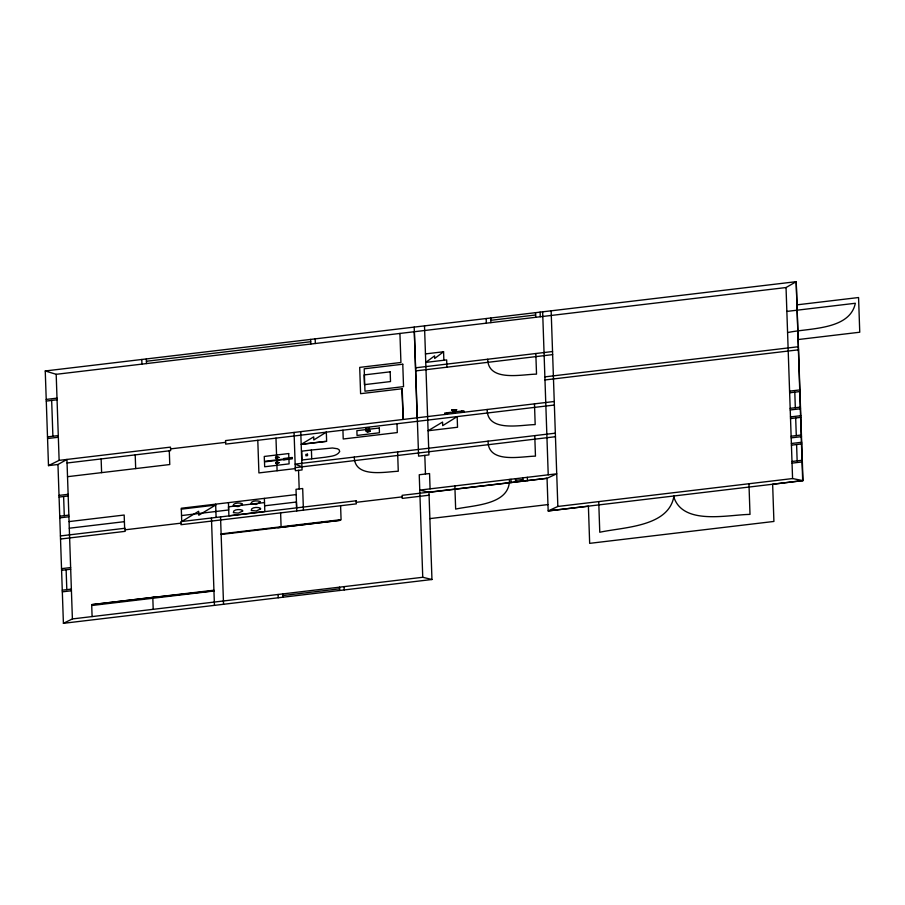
<?xml version="1.0" encoding="UTF-8"?>
<svg xmlns="http://www.w3.org/2000/svg" width="905" height="905" viewBox="0 0 905 905"><rect width="100%" height="100%" fill="white"/><g stroke="black" fill="none" stroke-linecap="round" stroke-linejoin="round"><path stroke-width="1.36" d="M673.954 495.974C669.021 527.015 623.669 527.015 599.777 532.253L598.725 501.596M443.869 360.258L443.574 351.762L434.705 358.459L434.615 355.869L425.746 362.407L446.663 359.919L446.912 367.192M215.673 505.001L198.772 515.25L198.636 511.28L181.735 521.518L181.283 508.248L296.195 494.583M57.965 464.491L63.407 623.319L72.389 618.93L66.936 459.435L57.965 464.491L48.485 465.611L45.25 370.96L56.189 374.308L786.038 287.541L796.196 281.681L802.678 480.578L772.644 484.243L773.911 521.45L589.664 543.351L588.397 506.212L548.17 510.929L547.05 478.293L556.722 473.813L419.762 490.091L428.981 492.32L547.05 478.293L402.125 495.318L402.239 498.406L429.072 495.216M48.485 465.611L59.13 460.362L170.491 447.127L170.615 450.656L67.049 462.998M802.995 480.634L792.576 478.553L557.842 506.461L548.17 510.929L802.995 480.634L796.196 281.681L45.25 370.96M451.731 410.293L456.629 409.716L455.034 411.277L455.102 413.178M146.418 361.253L310.709 341.728M490.804 320.313L535.636 314.985M797.067 304.838L858.562 297.53L859.75 332.226L798.176 339.545M425.452 353.912L443.574 351.762M46.223 399.422L57.004 398.132M786.852 311.411L855.338 303.266C849.75 330.382 808.663 327.938 787.576 332.588M46.279 401.073L57.06 399.784M415.576 367.815L552.536 351.536M415.689 370.903L552.65 354.624M544.878 376.865L798.414 346.717M47.501 436.877L58.282 435.599M47.558 438.529L58.339 437.251M544.98 379.953L798.527 349.816M451.708 410.304L456.629 409.716L451.912 409.886L453.394 411.47L453.462 413.37M453.405 411.605L455.045 411.413M453.416 412.024L444.683 413.065L444.728 414.411M455.057 411.832L463.858 410.791L463.903 412.137M554.245 401.503L225.56 440.577L225.684 444.117L554.369 405.033M170.559 448.891L225.617 442.353M302.327 444.151L325.495 441.391M67.513 476.686L169.767 464.537L169.292 450.848M789.579 391.13L799.896 389.908M789.635 392.781L799.952 391.56M311.411 450.011L301.682 451.165L301.987 460L325.642 457.183C330.461 456.233 336.999 456.233 339.714 451.55L339.047 449.695L337.395 448.733L332.463 447.998L311.411 450.011L311.716 458.835M555.331 433.178L295.154 464.107L301.942 466.844M790.167 408.325L800.484 407.103M59.029 495.397L68.124 494.322M295.268 467.636L555.455 436.708M295.302 468.586L258.909 472.919L257.789 440.294M59.074 497.06L68.18 495.974M790.223 409.976L800.54 408.755M790.461 416.922L800.778 415.7M790.518 418.574L800.835 417.352M59.73 516.201L68.825 515.115M59.798 517.852L68.893 516.766M69.052 521.585L124.177 515.035L124.641 528.282M791.128 436.21L801.434 434.988M181.317 509.153L215.684 505.058M791.185 437.873L801.491 436.64M264.475 502.558L228.445 506.834L228.558 509.979L181.532 515.567M69.278 528.215L124.381 521.665M264.588 505.805L296.388 502.026L296.648 507.841M791.377 443.495L801.683 442.274M791.434 445.158L801.74 443.925M515.545 480.374L522.807 479.503M60.42 535.941L125.06 528.249L125.162 531.348L60.522 539.029M125.116 529.81L180.921 523.169M356.276 502.32L402.182 496.868M791.988 461.482L802.305 460.249M792.045 463.134L802.362 461.912M221.125 533.905L341.072 519.651L340.597 505.737M221.137 534.459L340.585 520.273L277.824 527.728M429.875 518.61L547.955 504.583M61.529 568.657L70.635 567.571M61.574 570.308L70.68 569.234M62.264 590.196L71.359 589.11M62.332 591.847L71.427 590.761M213.919 590.218L91.563 604.664L154.789 597.142M213.942 590.773L150.694 597.741M213.942 590.988L91.722 605.513L92.095 616.565M72.389 618.93L422.748 577.277L431.957 579.505L428.97 492.128M282.711 595.581L339.601 588.816M63.407 623.319L431.957 579.505M674.01 497.58C683.592 525.466 727.858 514.73 750.007 514.391L748.955 483.734M401.82 388.788L403.257 419.411L402.205 388.743L360.597 393.686L359.704 367.385L400.926 362.486L399.931 333.425M794.794 392.17L795.325 407.714M795.676 417.963L796.287 435.599M796.592 444.536L797.147 460.871M786.038 287.541L792.576 478.553M551.145 310.811L557.842 506.461M542.649 311.829L548.226 474.82M540.115 312.123L540.274 316.761M535.556 312.666L535.715 317.304M535.817 353.527L536.529 374.138C521.97 374.274 488.248 382.249 487.682 359.251M534.482 403.856L535.183 424.603C520.794 424.807 487.116 432.601 487.162 409.479M534.765 435.622L535.466 456.143C521.257 456.346 487.976 464.027 488.067 441.165M527.31 477.308L527.423 480.623M522.751 477.851L522.864 481.166M515.488 478.711L515.601 482.026M510.94 479.254L511.054 482.569M509.425 479.435C510.228 505.092 473.383 505.126 455.656 509.096L454.864 485.917M490.725 317.994L490.883 322.632M486.177 318.537L486.336 323.176M461.844 411.028L461.833 412.375M446.618 412.838L446.663 414.185M424.502 325.868L428.913 454.898L418.596 456.131L414.185 327.101M430.079 488.87L429.558 473.53L419.241 474.752L422.748 577.277M424.818 455.385L425.463 474.016M396.99 423.755L397.295 432.567L343.221 438.993L342.927 430.18M397.612 451.923L398.268 471.234C384.41 471.924 354.681 478.145 354.262 457.082M344.092 586.621L344.205 589.936M339.545 587.164L339.658 590.479M315.178 338.866L315.336 343.504M310.63 339.409L310.788 344.047M300.743 431.64L302.055 469.933L295.381 470.724L294.068 432.432M303.424 510.149L302.689 488.519L296.014 489.311L296.75 510.94M298.548 470.351L299.193 488.938M280.618 512.864L281.093 526.778M282.654 593.929L282.767 597.243M275.98 438.156L277.1 470.747M278.107 594.472L278.22 597.775M264.373 498.395L264.826 511.517L228.908 515.793L228.456 502.66M220.537 516.902L223.535 604.28M215.65 504.176L216.103 517.434M211.453 517.988L214.44 605.366M146.339 358.934L146.497 363.572M152.832 598.25L153.205 609.303M141.791 359.477L141.949 364.115M135.207 454.898L135.682 468.586M101.134 458.948L101.609 472.636M63.622 496.517L64.278 515.658M66.133 569.777L66.812 589.653M56.189 374.308L59.13 460.362M51.664 400.429L52.897 436.233M414.343 331.705L417.137 417.759M242.461 504.458L238.128 506.574L233.151 506.076C232.438 502.773 239.723 502.445 242.054 503.644L242.461 504.458M242.687 511.008L238.354 513.124L233.377 512.637C232.664 509.323 239.949 508.995 242.28 510.194L242.687 511.008M260.38 502.332L256.058 504.447L251.07 503.949C250.368 500.646 257.642 500.318 259.973 501.517L260.38 502.332M260.606 508.882L256.273 510.997L251.296 510.499C250.583 507.196 257.868 506.868 260.199 508.067L260.606 508.882M278.955 457.398C273.876 460.588 274.668 454.808 278.955 457.398M279.136 462.647C274.057 465.837 274.849 460.057 279.136 462.647M369.364 431.199L366.932 431.493L369.364 431.199M370.281 431.153C365.201 434.332 365.993 428.563 370.281 431.153M275.957 457.308C275.708 459.276 280.12 456.177 275.957 457.308M276.138 462.557C275.889 464.525 280.301 461.414 276.138 462.557M326.32 432.149L313.809 439.954L313.707 436.855L301.184 444.378L326.637 441.357L326.32 432.149M457.172 416.628L442.692 425.644L442.568 422.058L428.088 430.757L457.534 427.251L457.172 416.628M461.064 411.888L461.81 411.696L461.064 411.888M446.832 413.449L447.556 413.28L446.832 413.449M402.77 364.217L364.206 368.799L364.964 391.209L403.54 386.627L402.77 364.217M390.179 371.831L364.093 374.93L364.421 384.659L390.507 381.559L390.179 371.831M369.376 427.669L365.733 428.11L365.835 431.199L369.478 430.769L369.376 427.669M379.286 428.008L356.875 430.678L357.045 435.441L379.455 432.771L379.286 428.008M288.695 453.552L264.26 456.459L264.43 461.358L288.865 458.45L288.695 453.552M307.496 454.208L305.856 454.401L305.901 455.803L307.542 455.611L307.496 454.208M292.191 457.5L283.695 458.518L283.74 459.842L292.236 458.835L292.191 457.5M288.933 458.959L264.509 461.867L264.667 466.765L289.102 463.869L288.933 458.959M356.219 500.77L180.864 521.619L180.977 524.708L356.332 503.859L356.219 500.77"/></g></svg>
